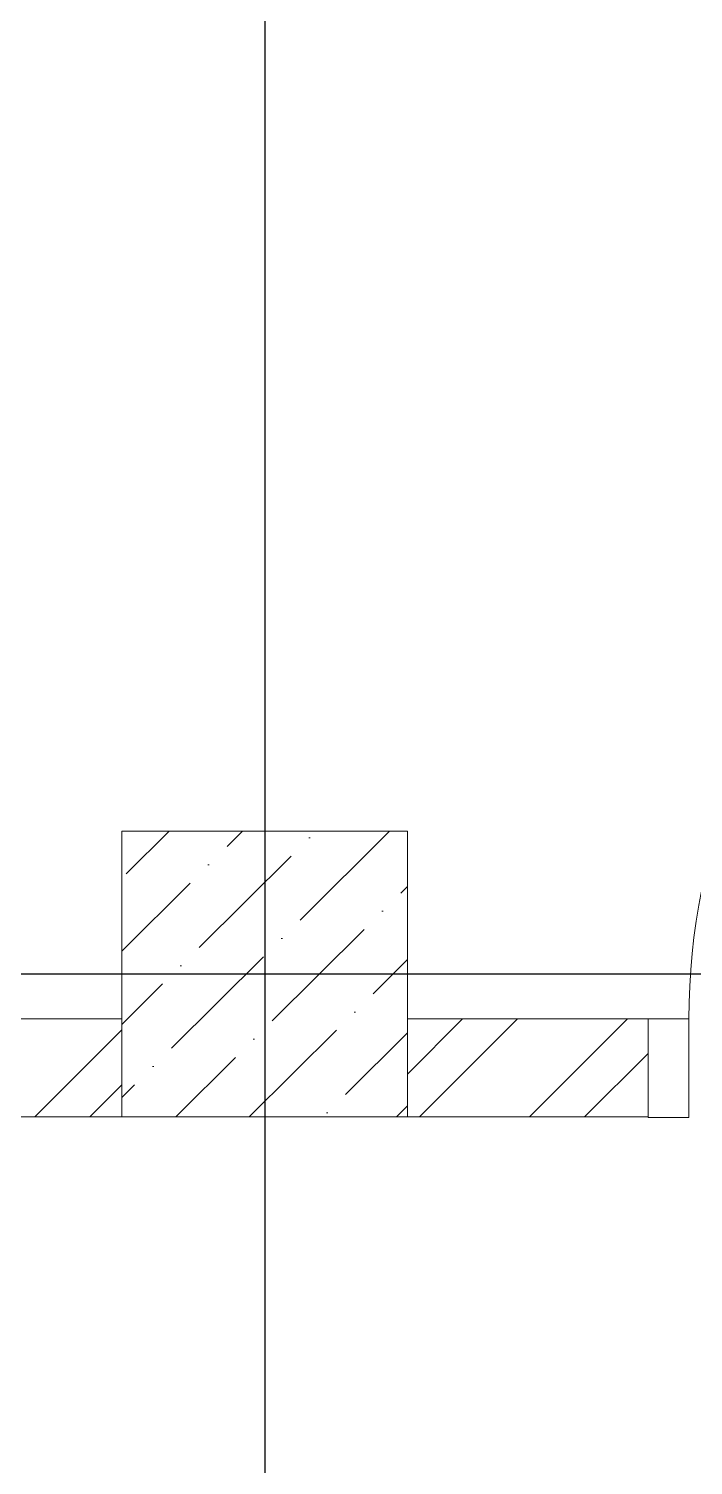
# Model space of a CAD drawing. Header units: inches. Extents: x -21163 to 11874, y -14995 to 6550.
# Drawn here: x -5040 to -4226, y -2865 to -1106 of the extents above; entities that cross this region are included whole.
import ezdxf

# ---------------------------------------------------------------- set-up
doc = ezdxf.new("R2010")
doc.units = ezdxf.units.IN
doc.header["$MEASUREMENT"] = 0
doc.linetypes.add('CONTI', pattern=[0])
doc.linetypes.add('GOST2.303 5', pattern=[24, 20, -1.5, 1, -1.5])
doc.layers.get('0').update_dxf_attribs({"color": 8})
doc.layers.add('axis_dim', color=8, linetype='CONTI')
doc.layers.add('doors_windows', color=8, linetype='Continuous', lineweight=5)
doc.layers.add('Wall2', color=8, linetype='Continuous', lineweight=5)

# ---------------------------------------------------------------- blocks, each defined once
blk = doc.blocks.new('5566ry')
at = {"linetype": 'ByBlock', "lineweight": 9, "ltscale": 100}
h = blk.add_hatch(dxfattribs=at)
h.set_pattern_fill('ANSI36', color=0, scale=20, angle=0.1731020596280691, style=0)
h.set_pattern_definition([(45.17310205962806, (-320375.4296827945, 1443038.455312585), (33.30275391175018, 123.5796998171359), [158.7499999999999, -31.74999999999999, 0, -31.74999999999999])])
h.paths.add_polyline_path([(-320376.6381613092, 1443388.453487055), (-320026.6381613091, 1443388.453487055), (-320026.6381613091, 1443038.453487055), (-320376.6381613092, 1443038.453487055)])
at = {"color": 0, "linetype": 'ByBlock', "ltscale": 100}
blk.add_lwpolyline([(-320376.6381613092, 1443038.453487055), (-320026.6381613091, 1443038.453487055), (-320026.6381613091, 1443388.453487055), (-320376.6381613092, 1443388.453487055)], close=True, dxfattribs=at)
blk = doc.blocks.new('*U23')
at = {"color": 0, "linetype": 'ByBlock', "ltscale": 10}
blk.add_lwpolyline([(-860.000003181532, 0), (-860.000003181532, 810.0000031815325, -0.4142135623735271), (-49.99999999999943, 0)], format="xyb", dxfattribs=at)
at = {"color": 0}
for points in [[(-910.0000031815362, 0), (-860.0000031815325, 0), (-860.0000031815321, -120.625566823699), (-910.0000031815362, -120.625566823699)], [(-50, 0), (0, 0), (0, -120.6255668237021), (-50, -120.625566823699)]]:
    blk.add_lwpolyline(points, close=True, dxfattribs=at)

msp = doc.modelspace()

# ---------------------------------------------------------------- linework, layer by layer
at = {"layer": 'axis_dim', "linetype": 'GOST2.303 5', "lineweight": 25, "ltscale": 100}
for points in [[(-4750.59124472028, 1336.000607961098), (-4750.59124472028, -2263.999392038873)], [(-3500.582942242714, -2263.999392038873), (-9250.585864923405, -2263.999392038873)], [(-4750.59124472028, -2263.999392038873), (-4750.59124472028, -7663.999392038873)]]:
    msp.add_lwpolyline(points, dxfattribs=at)
at = {"layer": 'Wall2', "ltscale": 100}
for points in [[(-5525.565461476022, -2318.999392038902), (-4925.591241738331, -2318.999392038902)], [(-4925.591241738331, -2318.999392038902), (-4925.591241738331, -2438.999392038902)], [(-4575.591244720367, -2386.412998346196), (-4508.177638413058, -2318.999392038902)], [(-4575.591244720367, -2438.999392038902), (-4575.591244720367, -2318.999392038902)], [(-4575.591244720367, -2318.999392038902), (-4280.897282681247, -2318.999392038902)], [(-4560.825688413062, -2438.999392038873), (-4440.825688413061, -2318.999392038902)], [(-4426.121875688994, -2438.999392038873), (-4306.121875689009, -2318.999392038902)], [(-4280.897282681247, -2318.999392038902), (-4280.897282681247, -2438.999392038902)], [(-5032.289163861185, -2438.999392038902), (-4925.591241738331, -2332.301469916033)], [(-4358.769925688998, -2438.999392038873), (-4280.897282681247, -2361.12674903115)], [(-4964.937213861174, -2438.999392038873), (-4925.591241738345, -2399.653419916074)], [(-4925.591241738331, -2438.999392038902), (-7975.587821841466, -2438.999392038902)], [(-4280.897282681247, -2438.999392038902), (-4575.591244720367, -2438.999392038902)]]:
    msp.add_lwpolyline(points, dxfattribs=at)

# ---------------------------------------------------------------- block references
at = {"layer": 'doors_windows', "color": 8, "xscale": -1}
msp.add_blockref('*U23', (-4280.897282681247, -2318.999392038902), dxfattribs=at)
at = {"layer": 'Wall2', "ltscale": 100, "xscale": -1, "rotation": 90.00000000000296}
msp.add_blockref('5566ry', (1438462.862242351, -322465.6375532737), dxfattribs=at)

doc.saveas('drawing.dxf')
